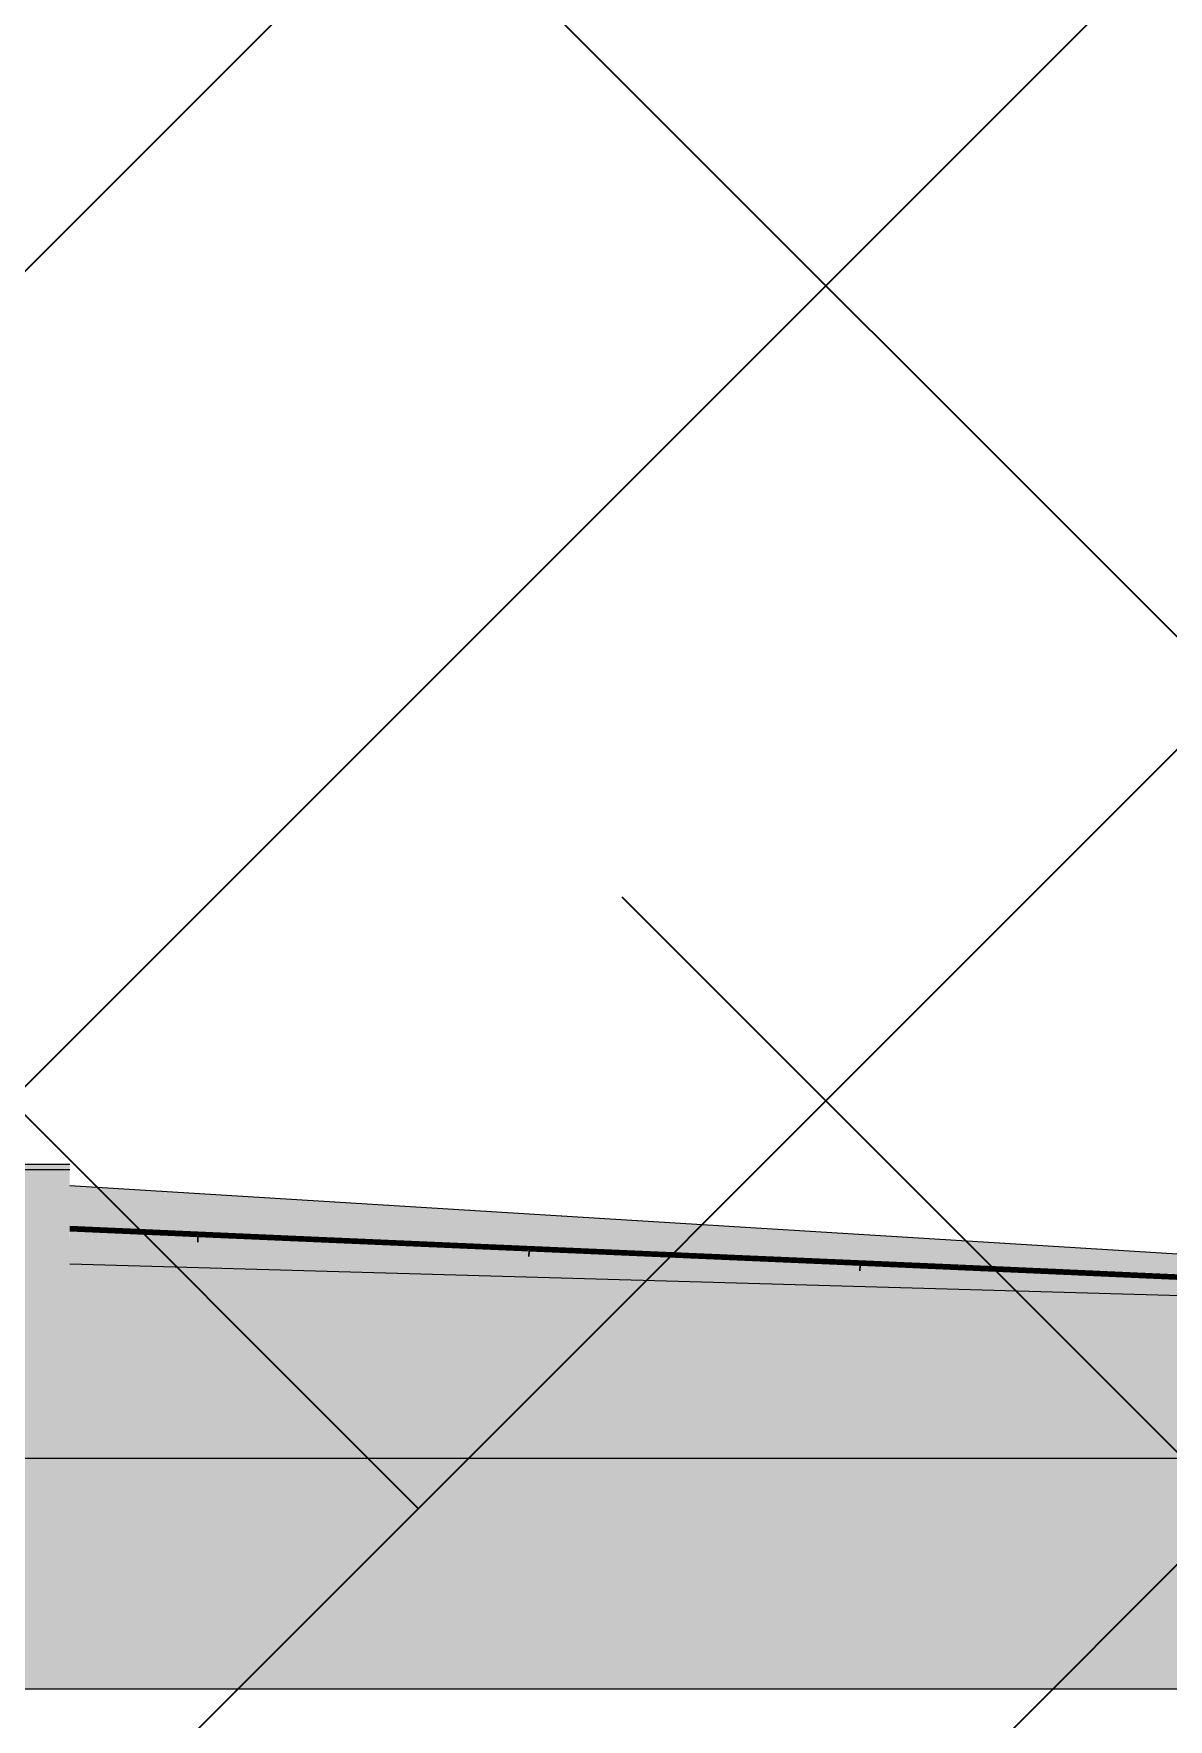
# Model space of a CAD drawing. Header units: millimetres. Extents: x 50357 to 985146, y 723188 to 1803594.
# Drawn here: x 864812 to 865796, y 730613 to 732074 of the extents above; entities that cross this region are included whole.
import ezdxf

# ---------------------------------------------------------------- set-up
doc = ezdxf.new("R2010")
doc.units = ezdxf.units.MM
doc.header["$LTSCALE"] = 3
doc.header["$MEASUREMENT"] = 0
for name, color, linetype, lineweight, true_color in [('A-FLOR', 7, 'Continuous', 5, 0x6e6e6e), ('A-FLOR-MCUT', 7, 'Continuous', 13, 0x6e6e6e), ('ADS060', 7, 'Continuous', 35, 0x6e6e6e), ('Q-SPCQ', 7, 'Continuous', 13, 0x6e6e6e)]:
    doc.layers.add(name, color=color, linetype=linetype, lineweight=lineweight, true_color=true_color)
doc.layers.add('Hatch (HOR not under LTC submission)', color=252, linetype='Continuous', lineweight=35)

# ---------------------------------------------------------------- blocks, each defined once
blk = doc.blocks.new('GF Tractile tile 6 - GF Tractile tile 1-5014441-SEC D_1')
at = {"layer": 'Q-SPCQ'}
for points in [[(-684177.8, 6842.4), (-684092.8, 6842.4), (-684288.9, 6850.9), (-684288.9, 6847.2), (-684184.8, 6842.7)], [(-684178, 6837.4), (-684177.8, 6842.4), (-684288.9, 6847.2), (-684288.9, 6842.3), (-684184.8, 6837.7)]]:
    blk.add_hatch(color=256, dxfattribs=at).paths.add_polyline_path(points, flags=0)
h = blk.add_hatch(color=256, dxfattribs=at)
h.paths.add_polyline_path([(-684200.3, 6843.7), (-684199, 6843.7), (-684288.9, 6847.6)], flags=0)
h.paths.add_polyline_path([(-684192.2, 6843.7), (-684200.5, 6844.1), (-684196.4, 6843.9)], flags=0)
h.paths.add_polyline_path([(-684180.2, 6843.7), (-684200.3, 6844.6), (-684184.8, 6843.9)], flags=0)
h.paths.add_polyline_path([(-684172.1, 6843.7), (-684192.2, 6844.6), (-684176.3, 6843.9)], flags=0)
h.paths.add_polyline_path([(-684160.1, 6843.7), (-684184.8, 6844.8), (-684169.4, 6844.1)], flags=0)
h.paths.add_polyline_path([(-684152, 6843.7), (-684172.1, 6844.6), (-684156.1, 6843.9)], flags=0)
h.paths.add_polyline_path([(-684139.9, 6843.7), (-684160.1, 6844.6), (-684149.3, 6844.1)], flags=0)
h.paths.add_polyline_path([(-684131.9, 6843.7), (-684152, 6844.6), (-684132.8, 6843.8)], flags=0)
for p, q in [((-684092.8, 6842.4), (-684288.9, 6850.9)), ((-684288.9, 6850.6), (-684131.9, 6843.7)), ((-684130.6, 6843.7), (-684288.9, 6850.6)), ((-684138.7, 6843.7), (-684288.9, 6850.3)), ((-684288.9, 6850.2), (-684139.9, 6843.7)), ((-684150.7, 6843.7), (-684288.9, 6849.7)), ((-684288.9, 6849.7), (-684152, 6843.7)), ((-684158.8, 6843.7), (-684288.9, 6849.4)), ((-684288.9, 6849.3), (-684160.1, 6843.7)), ((-684170.8, 6843.7), (-684288.9, 6848.9)), ((-684288.9, 6848.8), (-684172.1, 6843.7)), ((-684288.9, 6848.5), (-684180.2, 6843.7)), ((-684178.9, 6843.7), (-684288.9, 6848.5)), ((-684190.9, 6843.7), (-684288.9, 6848)), ((-684288.9, 6847.9), (-684192.2, 6843.7)), ((-684288.9, 6847.6), (-684200.3, 6843.7)), ((-684199, 6843.7), (-684288.9, 6847.6)), ((-684288.9, 6847.2), (-684177.8, 6842.4)), ((-684178, 6837.4), (-684177.8, 6842.4)), ((-684177.8, 6842.4), (-684092.8, 6842.4))]:
    blk.add_line(p, q, dxfattribs=at)
at = {"layer": 'Q-SPCQ', "flags": 128}
for points in [[(-684200.3, 6843.7), (-684196.4, 6843.5), (-684192.4, 6843.4), (-684188.6, 6843.3), (-684185.3, 6843.1), (-684182.5, 6843.1), (-684180.5, 6843), (-684179.4, 6843), (-684179.2, 6843.1), (-684180, 6843.1), (-684181.6, 6843.3), (-684184.1, 6843.4)], [(-684192.2, 6843.7), (-684189.6, 6843.6), (-684187.3, 6843.5), (-684185.4, 6843.4), (-684184.2, 6843.3), (-684183.7, 6843.2), (-684183.8, 6843.2), (-684184.6, 6843.2), (-684186.1, 6843.2), (-684188.1, 6843.3), (-684190.5, 6843.4), (-684193.3, 6843.5), (-684196.2, 6843.6), (-684199, 6843.7)], [(-684184.8, 6843.4), (-684187.3, 6843.5), (-684190.9, 6843.7)], [(-684180.2, 6843.7), (-684176.3, 6843.5), (-684172.3, 6843.4), (-684168.5, 6843.3), (-684165.2, 6843.1), (-684162.4, 6843.1), (-684160.4, 6843), (-684159.3, 6843), (-684159.1, 6843.1), (-684159.8, 6843.1), (-684161.5, 6843.3), (-684164, 6843.4), (-684167.2, 6843.5), (-684170.8, 6843.7)], [(-684172.1, 6843.7), (-684169.4, 6843.6), (-684167.1, 6843.5), (-684165.3, 6843.4), (-684164.1, 6843.3), (-684163.5, 6843.2), (-684163.7, 6843.2), (-684164.5, 6843.2), (-684166, 6843.2), (-684168, 6843.3), (-684170.4, 6843.4), (-684173.2, 6843.5), (-684176, 6843.6), (-684178.9, 6843.7)], [(-684160.1, 6843.7), (-684156.1, 6843.5), (-684152.2, 6843.4), (-684148.4, 6843.3), (-684145, 6843.1), (-684142.3, 6843.1), (-684140.3, 6843), (-684139.1, 6843), (-684139, 6843.1), (-684139.7, 6843.1), (-684141.4, 6843.3), (-684143.9, 6843.4), (-684147.1, 6843.5), (-684150.7, 6843.7)], [(-684152, 6843.7), (-684149.3, 6843.6), (-684147, 6843.5), (-684145.2, 6843.4), (-684144, 6843.3), (-684143.4, 6843.2), (-684143.6, 6843.2), (-684144.4, 6843.2), (-684145.8, 6843.2), (-684147.9, 6843.3), (-684150.3, 6843.4), (-684153.1, 6843.5), (-684155.9, 6843.6), (-684158.8, 6843.7)], [(-684139.9, 6843.7), (-684136, 6843.5), (-684132.1, 6843.4), (-684128.3, 6843.3), (-684124.9, 6843.1), (-684122.2, 6843.1), (-684120.2, 6843), (-684119, 6843), (-684118.8, 6843.1), (-684119.6, 6843.1), (-684121.3, 6843.3), (-684123.8, 6843.4), (-684127, 6843.5), (-684130.6, 6843.7)], [(-684132.9, 6843.5), (-684135.8, 6843.6), (-684138.7, 6843.7)], [(-684131.9, 6843.7), (-684129.2, 6843.6), (-684126.9, 6843.5), (-684125.1, 6843.4), (-684123.9, 6843.3), (-684123.3, 6843.2), (-684123.5, 6843.2), (-684124.3, 6843.2), (-684125.7, 6843.2), (-684127.7, 6843.3), (-684130.2, 6843.4), (-684132.8, 6843.5)]]:
    blk.add_lwpolyline(points, dxfattribs=at)
blk = doc.blocks.new('GF Tractile tile 7 - GF Tractile tile 1-5014502-SEC D_1')
at = {"layer": 'Q-SPCQ'}
for points in [[(-683890.8, 6824.9), (-683890.6, 6829.9), (-684177.8, 6842.4), (-684178, 6837.4), (-683976.6, 6828.6)], [(-683890.6, 6829.9), (-683805.6, 6829.9), (-684092.8, 6842.4), (-684177.8, 6842.4), (-683976.6, 6833.6)]]:
    blk.add_hatch(color=256, dxfattribs=at).paths.add_polyline_path(points, flags=0)
h = blk.add_hatch(color=256, dxfattribs=at)
h.paths.add_polyline_path([(-683913.1, 6831.2), (-683911.8, 6831.2), (-683976.6, 6834)], flags=0)
h.paths.add_polyline_path([(-683905, 6831.2), (-683913.3, 6831.6), (-683909.2, 6831.4)], flags=0)
h.paths.add_polyline_path([(-683893, 6831.2), (-683913.1, 6832.1), (-683902.4, 6831.6)], flags=0)
h.paths.add_polyline_path([(-683884.9, 6831.2), (-683905, 6832.1), (-683889, 6831.4)], flags=0)
h.paths.add_polyline_path([(-683872.8, 6831.2), (-683893, 6832.1), (-683882.2, 6831.6)], flags=0)
h.paths.add_polyline_path([(-683864.8, 6831.2), (-683884.9, 6832.1), (-683868.9, 6831.4)], flags=0)
h.paths.add_polyline_path([(-683852.7, 6831.2), (-683872.8, 6832.1), (-683862.1, 6831.6)], flags=0)
h.paths.add_polyline_path([(-683844.7, 6831.2), (-683864.8, 6832.1), (-683848.8, 6831.4)], flags=0)
for p, q in [((-684177.8, 6842.4), (-684178, 6837.4)), ((-684177.8, 6842.4), (-683890.6, 6829.9)), ((-684092.8, 6842.4), (-684177.8, 6842.4)), ((-683805.6, 6829.9), (-684092.8, 6842.4)), ((-684140, 6841.1), (-683913.1, 6831.2)), ((-683911.8, 6831.2), (-684138.7, 6841.1)), ((-684131.9, 6841.1), (-683905, 6831.2)), ((-683903.7, 6831.2), (-684130.6, 6841.1)), ((-684119.9, 6841.1), (-683893, 6831.2)), ((-683891.7, 6831.2), (-684118.6, 6841.1)), ((-684111.8, 6841.1), (-683884.9, 6831.2)), ((-683883.6, 6831.2), (-684110.5, 6841.1)), ((-684099.7, 6841.1), (-683872.8, 6831.2)), ((-683872.5, 6831.2), (-684098.5, 6841.1)), ((-684091.7, 6841.1), (-683864.8, 6831.2)), ((-683863.5, 6831.2), (-684090.4, 6841.1)), ((-684078.4, 6841.1), (-684080.7, 6841.2)), ((-684079.6, 6841.1), (-683852.7, 6831.2)), ((-683851.5, 6831.2), (-684078.4, 6841.1)), ((-684071.6, 6841.1), (-683844.7, 6831.2)), ((-683843.4, 6831.2), (-684070.3, 6841.1)), ((-683890.8, 6824.9), (-683890.6, 6829.9)), ((-683890.6, 6829.9), (-683805.6, 6829.9))]:
    blk.add_line(p, q, dxfattribs=at)
at = {"layer": 'Q-SPCQ', "flags": 128}
for points in [[(-684130.6, 6841.1), (-684134.5, 6841.2), (-684138.5, 6841.4), (-684142.3, 6841.5), (-684145.6, 6841.7), (-684148.4, 6841.7), (-684150.4, 6841.8), (-684151.5, 6841.8), (-684151.7, 6841.7), (-684151, 6841.7), (-684149.3, 6841.5), (-684146.8, 6841.4), (-684143.6, 6841.2), (-684140, 6841.1)], [(-684147.1, 6841.6), (-684146.3, 6841.6), (-684144.8, 6841.6), (-684142.8, 6841.5), (-684140.4, 6841.4), (-684137.6, 6841.3), (-684134.7, 6841.2), (-684131.9, 6841.1)], [(-684138.7, 6841.1), (-684141.3, 6841.2), (-684143.6, 6841.3), (-684145.5, 6841.4), (-684146.7, 6841.5)], [(-684110.5, 6841.1), (-684114.4, 6841.2), (-684118.4, 6841.4), (-684122.2, 6841.5), (-684125.5, 6841.7), (-684128.3, 6841.7), (-684130.3, 6841.8), (-684131.4, 6841.8), (-684131.6, 6841.7), (-684130.8, 6841.7), (-684129.2, 6841.5), (-684126.7, 6841.4), (-684123.5, 6841.2), (-684119.9, 6841.1)], [(-684127, 6841.6), (-684126.2, 6841.6), (-684124.7, 6841.6), (-684122.7, 6841.5), (-684120.3, 6841.4), (-684117.5, 6841.3), (-684114.6, 6841.2), (-684111.8, 6841.1)], [(-684118.6, 6841.1), (-684121.2, 6841.2), (-684123.5, 6841.3), (-684125.3, 6841.4), (-684126.6, 6841.5)], [(-684090.4, 6841.1), (-684094.3, 6841.2), (-684098.3, 6841.4), (-684102, 6841.5), (-684105.4, 6841.7), (-684108.2, 6841.7), (-684110.2, 6841.8), (-684111.3, 6841.8), (-684111.5, 6841.7), (-684110.7, 6841.7), (-684109, 6841.5), (-684106.6, 6841.4), (-684103.4, 6841.2), (-684099.7, 6841.1)], [(-684106.9, 6841.6), (-684106.1, 6841.6), (-684104.6, 6841.6), (-684102.6, 6841.5), (-684100.1, 6841.4), (-684097.4, 6841.3), (-684094.5, 6841.2), (-684091.7, 6841.1)], [(-684098.5, 6841.1), (-684101.1, 6841.2), (-684103.4, 6841.3), (-684105.2, 6841.4), (-684106.5, 6841.5)], [(-684070.3, 6841.1), (-684074.2, 6841.2), (-684078.2, 6841.4), (-684081.9, 6841.5), (-684085.3, 6841.7), (-684088.1, 6841.7), (-684090.1, 6841.8), (-684091.2, 6841.8), (-684091.4, 6841.7), (-684090.6, 6841.7), (-684088.9, 6841.5), (-684086.4, 6841.4), (-684083.3, 6841.2), (-684079.6, 6841.1)], [(-684086.8, 6841.6), (-684086, 6841.6), (-684084.5, 6841.6), (-684082.5, 6841.5), (-684080, 6841.4), (-684077.3, 6841.3), (-684074.4, 6841.2), (-684071.6, 6841.1)], [(-684081, 6841.2), (-684083.3, 6841.3), (-684085.1, 6841.4), (-684086.3, 6841.5)], [(-683913.1, 6831.2), (-683909.2, 6831), (-683905.2, 6830.9), (-683901.4, 6830.7), (-683898.1, 6830.6), (-683895.3, 6830.5), (-683893.3, 6830.5), (-683892.2, 6830.5), (-683892, 6830.5), (-683892.7, 6830.6), (-683894.4, 6830.7), (-683896.9, 6830.9), (-683900.1, 6831), (-683903.7, 6831.2)], [(-683905, 6831.2), (-683902.4, 6831.1), (-683900.1, 6831), (-683898.2, 6830.9), (-683897, 6830.8), (-683896.5, 6830.7), (-683896.6, 6830.7), (-683897.4, 6830.7), (-683898.9, 6830.7), (-683900.9, 6830.8), (-683903.3, 6830.9), (-683906.1, 6831), (-683909, 6831.1), (-683911.8, 6831.2)], [(-683893, 6831.2), (-683889, 6831), (-683885.1, 6830.9), (-683881.3, 6830.7), (-683877.9, 6830.6), (-683875.2, 6830.5), (-683873.2, 6830.5), (-683872, 6830.5), (-683871.9, 6830.5), (-683872.6, 6830.6), (-683874.3, 6830.7), (-683876.8, 6830.9), (-683880, 6831), (-683883.6, 6831.2)], [(-683884.9, 6831.2), (-683882.2, 6831.1), (-683879.9, 6831), (-683878.1, 6830.9), (-683876.9, 6830.8), (-683876.3, 6830.7), (-683876.5, 6830.7), (-683877.3, 6830.7), (-683878.8, 6830.7), (-683880.8, 6830.8), (-683883.2, 6830.9), (-683886, 6831), (-683888.8, 6831.1), (-683891.7, 6831.2)], [(-683872.8, 6831.2), (-683868.9, 6831), (-683865, 6830.9), (-683861.2, 6830.7), (-683857.8, 6830.6), (-683855.1, 6830.5), (-683853.1, 6830.5), (-683851.9, 6830.5), (-683851.7, 6830.5), (-683852.5, 6830.6), (-683854.2, 6830.7), (-683856.7, 6830.9), (-683859.9, 6831), (-683863.5, 6831.2)], [(-683864.8, 6831.2), (-683862.1, 6831.1), (-683859.8, 6831), (-683858, 6830.9), (-683856.8, 6830.8), (-683856.2, 6830.7), (-683856.4, 6830.7), (-683857.2, 6830.7), (-683858.6, 6830.7), (-683860.7, 6830.8), (-683863.1, 6830.9), (-683865.8, 6831), (-683868.7, 6831.1), (-683871.6, 6831.2)], [(-683852.7, 6831.2), (-683848.8, 6831), (-683844.9, 6830.9), (-683841.1, 6830.7), (-683837.7, 6830.6), (-683835, 6830.5), (-683832.9, 6830.5), (-683831.8, 6830.5), (-683831.6, 6830.5), (-683832.4, 6830.6), (-683834.1, 6830.7), (-683836.6, 6830.9), (-683839.7, 6831), (-683843.4, 6831.2)], [(-683844.7, 6831.2), (-683842, 6831.1), (-683839.7, 6831), (-683837.9, 6830.9), (-683836.7, 6830.8), (-683836.1, 6830.7), (-683836.2, 6830.7), (-683837.1, 6830.7), (-683838.5, 6830.7), (-683840.5, 6830.8), (-683843, 6830.9), (-683845.7, 6831), (-683848.6, 6831.1), (-683851.5, 6831.2)]]:
    blk.add_lwpolyline(points, dxfattribs=at)
blk = doc.blocks.new('GF Tractile tile 8 - GF Tractile tile 1-5014557-SEC D_1')
at = {"layer": 'Q-SPCQ'}
for points in [[(-683603.6, 6812.4), (-683603.4, 6817.4), (-683890.6, 6829.9), (-683890.8, 6824.9), (-683664.2, 6815)], [(-683603.4, 6817.4), (-683518.4, 6817.4), (-683805.6, 6829.9), (-683872.5, 6829.1), (-683664.2, 6820)]]:
    blk.add_hatch(color=256, dxfattribs=at).paths.add_polyline_path(points, flags=0)
h = blk.add_hatch(color=256, dxfattribs=at)
h.paths.add_polyline_path([(-683625.9, 6818.7), (-683624.6, 6818.7), (-683664.2, 6820.3)], flags=0)
h.paths.add_polyline_path([(-683617.8, 6818.7), (-683626.1, 6819.1), (-683621.9, 6818.9)], flags=0)
h.paths.add_polyline_path([(-683605.8, 6818.7), (-683625.9, 6819.6), (-683615.1, 6819.1)], flags=0)
h.paths.add_polyline_path([(-683597.7, 6818.7), (-683617.8, 6819.6), (-683601.8, 6818.9)], flags=0)
h.paths.add_polyline_path([(-683585.6, 6818.7), (-683605.8, 6819.6), (-683595, 6819.1)], flags=0)
h.paths.add_polyline_path([(-683577.6, 6818.7), (-683597.7, 6819.6), (-683581.7, 6818.9)], flags=0)
h.paths.add_polyline_path([(-683565.5, 6818.7), (-683585.6, 6819.6), (-683574.9, 6819.1)], flags=0)
h.paths.add_polyline_path([(-683557.5, 6818.7), (-683577.6, 6819.6), (-683560.1, 6818.8)], flags=0)
for p, q in [((-683890.6, 6829.9), (-683890.8, 6824.9)), ((-683890.6, 6829.9), (-683603.4, 6817.4)), ((-683805.6, 6829.9), (-683890.6, 6829.9)), ((-683852.8, 6828.6), (-683625.9, 6818.7)), ((-683624.6, 6818.7), (-683851.5, 6828.6)), ((-683844.7, 6828.6), (-683617.8, 6818.7)), ((-683616.5, 6818.7), (-683843.4, 6828.6)), ((-683832.6, 6828.6), (-683605.8, 6818.7)), ((-683604.5, 6818.7), (-683831.4, 6828.6)), ((-683824.6, 6828.6), (-683597.7, 6818.7)), ((-683596.4, 6818.7), (-683823.3, 6828.6)), ((-683812.5, 6828.6), (-683585.6, 6818.7)), ((-683584.4, 6818.7), (-683811.3, 6828.6)), ((-683518.4, 6817.4), (-683805.6, 6829.9)), ((-683804.5, 6828.6), (-683577.6, 6818.7)), ((-683576.3, 6818.7), (-683803.2, 6828.6)), ((-683792.4, 6828.6), (-683565.5, 6818.7)), ((-683564.3, 6818.7), (-683791.1, 6828.6)), ((-683784.4, 6828.6), (-683557.5, 6818.7)), ((-683556.2, 6818.7), (-683783.1, 6828.6)), ((-683603.6, 6812.4), (-683603.4, 6817.4)), ((-683603.4, 6817.4), (-683518.4, 6817.4))]:
    blk.add_line(p, q, dxfattribs=at)
at = {"layer": 'Q-SPCQ', "flags": 128}
for points in [[(-683843.4, 6828.6), (-683847.3, 6828.7), (-683851.3, 6828.9), (-683855.1, 6829), (-683858.4, 6829.1), (-683861.2, 6829.2), (-683863.2, 6829.2), (-683864.3, 6829.2), (-683864.5, 6829.2), (-683863.7, 6829.1), (-683862.1, 6829), (-683859.6, 6828.9), (-683856.4, 6828.7), (-683852.8, 6828.6)], [(-683859.9, 6829.1), (-683859.1, 6829.1), (-683857.6, 6829), (-683855.6, 6829), (-683853.2, 6828.9), (-683850.4, 6828.8), (-683847.5, 6828.7), (-683844.7, 6828.6)], [(-683851.5, 6828.6), (-683854.1, 6828.7), (-683856.4, 6828.8), (-683858.2, 6828.9), (-683859.5, 6829)], [(-683823.3, 6828.6), (-683827.2, 6828.7), (-683831.2, 6828.9), (-683835, 6829), (-683838.3, 6829.1), (-683841.1, 6829.2), (-683843.1, 6829.2), (-683844.2, 6829.2), (-683844.4, 6829.2), (-683843.6, 6829.1), (-683841.9, 6829), (-683839.5, 6828.9), (-683836.3, 6828.7), (-683832.6, 6828.6)], [(-683839.8, 6829.1), (-683839, 6829.1), (-683837.5, 6829), (-683835.5, 6829), (-683833, 6828.9), (-683830.3, 6828.8), (-683827.4, 6828.7), (-683824.6, 6828.6)], [(-683831.4, 6828.6), (-683834, 6828.7), (-683836.3, 6828.8), (-683838.1, 6828.9), (-683839.4, 6829)], [(-683803.2, 6828.6), (-683807.1, 6828.7), (-683811.1, 6828.9), (-683814.8, 6829), (-683818.2, 6829.1), (-683821, 6829.2), (-683823, 6829.2), (-683824.1, 6829.2), (-683824.3, 6829.2), (-683823.5, 6829.1), (-683821.8, 6829), (-683819.3, 6828.9), (-683816.2, 6828.7), (-683812.5, 6828.6)], [(-683819.7, 6829.1), (-683818.9, 6829.1), (-683817.4, 6829), (-683815.4, 6829), (-683812.9, 6828.9), (-683810.2, 6828.8), (-683807.3, 6828.7), (-683804.5, 6828.6)], [(-683811.3, 6828.6), (-683813.9, 6828.7), (-683816.2, 6828.8), (-683818, 6828.9), (-683819.2, 6829)], [(-683783.1, 6828.6), (-683787, 6828.7), (-683791, 6828.9), (-683794.7, 6829), (-683798.1, 6829.1), (-683800.9, 6829.2), (-683802.9, 6829.2), (-683804, 6829.2), (-683804.2, 6829.2), (-683803.4, 6829.1), (-683801.7, 6829), (-683799.2, 6828.9), (-683796.1, 6828.7), (-683792.4, 6828.6)], [(-683799.6, 6829.1), (-683798.7, 6829.1), (-683797.3, 6829), (-683795.3, 6829), (-683792.8, 6828.9), (-683790.1, 6828.8), (-683787.2, 6828.7), (-683784.4, 6828.6)], [(-683791.1, 6828.6), (-683793.8, 6828.7), (-683796.1, 6828.8), (-683797.9, 6828.9), (-683799.1, 6829)], [(-683625.9, 6818.7), (-683621.9, 6818.5), (-683618, 6818.4), (-683614.2, 6818.2), (-683610.8, 6818.1), (-683608.1, 6818), (-683606.1, 6818), (-683604.9, 6818), (-683604.8, 6818), (-683605.5, 6818.1), (-683607.2, 6818.2), (-683609.7, 6818.4), (-683612.9, 6818.5), (-683616.5, 6818.7)], [(-683617.8, 6818.7), (-683615.1, 6818.6), (-683612.8, 6818.4), (-683611, 6818.3), (-683609.8, 6818.3), (-683609.2, 6818.2), (-683609.4, 6818.2), (-683610.2, 6818.2), (-683611.7, 6818.2), (-683613.7, 6818.3), (-683616.1, 6818.3), (-683618.9, 6818.4), (-683621.7, 6818.6), (-683624.6, 6818.7)], [(-683605.8, 6818.7), (-683601.8, 6818.5), (-683597.9, 6818.4), (-683594.1, 6818.2), (-683590.7, 6818.1), (-683588, 6818), (-683586, 6818), (-683584.8, 6818), (-683584.7, 6818), (-683585.4, 6818.1), (-683587.1, 6818.2), (-683589.6, 6818.4), (-683592.8, 6818.5), (-683596.4, 6818.7)], [(-683597.7, 6818.7), (-683595, 6818.6), (-683592.7, 6818.4), (-683590.9, 6818.3), (-683589.7, 6818.3), (-683589.1, 6818.2), (-683589.3, 6818.2), (-683590.1, 6818.2), (-683591.5, 6818.2), (-683593.6, 6818.3), (-683596, 6818.3), (-683598.7, 6818.4), (-683601.6, 6818.6), (-683604.5, 6818.7)], [(-683585.6, 6818.7), (-683581.7, 6818.5), (-683577.8, 6818.4), (-683574, 6818.2), (-683570.6, 6818.1), (-683567.9, 6818), (-683565.8, 6818), (-683564.7, 6818), (-683564.5, 6818), (-683565.3, 6818.1), (-683567, 6818.2), (-683569.5, 6818.4), (-683572.6, 6818.5), (-683576.3, 6818.7)], [(-683577.6, 6818.7), (-683574.9, 6818.6), (-683572.6, 6818.4), (-683570.8, 6818.3), (-683569.6, 6818.3), (-683569, 6818.2), (-683569.2, 6818.2), (-683570, 6818.2), (-683571.4, 6818.2), (-683573.4, 6818.3), (-683575.9, 6818.3), (-683578.6, 6818.4), (-683581.5, 6818.6), (-683584.4, 6818.7)], [(-683565.5, 6818.7), (-683561.6, 6818.5), (-683557.7, 6818.4), (-683553.9, 6818.2), (-683550.5, 6818.1), (-683547.7, 6818), (-683545.7, 6818), (-683544.6, 6818), (-683544.4, 6818), (-683545.2, 6818.1), (-683546.9, 6818.2), (-683549.4, 6818.4), (-683552.5, 6818.5), (-683556.2, 6818.7)], [(-683557.5, 6818.7), (-683554.8, 6818.6), (-683552.5, 6818.4), (-683550.7, 6818.3), (-683549.5, 6818.3), (-683548.9, 6818.2), (-683549, 6818.2), (-683549.9, 6818.2), (-683551.3, 6818.2), (-683553.3, 6818.3), (-683555.8, 6818.3), (-683558.5, 6818.4), (-683561.4, 6818.6), (-683564.3, 6818.7)]]:
    blk.add_lwpolyline(points, dxfattribs=at)
blk = doc.blocks.new('GF Tractile tile 9 - GF Tractile tile 1-5014618-SEC D_1')
at = {"layer": 'Q-SPCQ'}
for points in [[(-683316.3, 6799.9), (-683316.1, 6804.8), (-683603.4, 6817.4), (-683603.6, 6812.4), (-683351.9, 6801.4)], [(-683316.1, 6804.8), (-683247.8, 6805.6), (-683518.4, 6817.4), (-683603.4, 6817.4), (-683351.9, 6806.4)]]:
    blk.add_hatch(color=256, dxfattribs=at).paths.add_polyline_path(points, flags=0)
h = blk.add_hatch(color=256, dxfattribs=at)
h.paths.add_polyline_path([(-683338.7, 6806.2), (-683351.9, 6806.8), (-683351.9, 6806.7)], flags=0)
h.paths.add_polyline_path([(-683330.6, 6806.2), (-683351.9, 6807.1), (-683334.7, 6806.3)], flags=0)
h.paths.add_polyline_path([(-683318.5, 6806.2), (-683338.7, 6807.1), (-683327.9, 6806.6)], flags=0)
h.paths.add_polyline_path([(-683310.5, 6806.2), (-683330.6, 6807.1), (-683314.6, 6806.3)], flags=0)
h.paths.add_polyline_path([(-683298.4, 6806.2), (-683318.5, 6807.1), (-683307.8, 6806.6)], flags=0)
h.paths.add_polyline_path([(-683290.4, 6806.2), (-683310.5, 6807.1), (-683294.5, 6806.3)], flags=0)
h.paths.add_polyline_path([(-683278.3, 6806.2), (-683298.4, 6807.1), (-683287.7, 6806.6)], flags=0)
h.paths.add_polyline_path([(-683270.2, 6806.2), (-683290.4, 6807.1), (-683274.4, 6806.3)], flags=0)
for p, q in [((-683603.4, 6817.4), (-683603.6, 6812.4)), ((-683603.4, 6817.4), (-683316.1, 6804.8)), ((-683518.4, 6817.4), (-683603.4, 6817.4)), ((-683565.6, 6816), (-683338.7, 6806.2)), ((-683337.4, 6806.2), (-683564.3, 6816)), ((-683556.2, 6816), (-683560.1, 6816.2)), ((-683557.5, 6816), (-683330.6, 6806.2)), ((-683329.3, 6806.2), (-683556.2, 6816)), ((-683545.4, 6816), (-683318.5, 6806.2)), ((-683317.3, 6806.2), (-683544.2, 6816)), ((-683537.4, 6816), (-683310.5, 6806.2)), ((-683309.2, 6806.2), (-683536.1, 6816)), ((-683525.3, 6816), (-683298.4, 6806.2)), ((-683297.2, 6806.2), (-683524.1, 6816)), ((-683231.2, 6804.8), (-683518.4, 6817.4)), ((-683517.3, 6816), (-683290.4, 6806.2)), ((-683289.1, 6806.2), (-683516, 6816)), ((-683505.2, 6816), (-683278.3, 6806.2)), ((-683277, 6806.2), (-683503.9, 6816)), ((-683497.1, 6816), (-683270.2, 6806.2)), ((-683269, 6806.2), (-683495.9, 6816)), ((-683316.3, 6799.8), (-683316.1, 6804.8)), ((-683316.1, 6804.8), (-683231.2, 6804.8))]:
    blk.add_line(p, q, dxfattribs=at)
at = {"layer": 'Q-SPCQ', "flags": 128}
for points in [[(-683560.1, 6816.2), (-683564.1, 6816.4), (-683567.9, 6816.5), (-683571.2, 6816.6), (-683574, 6816.7), (-683576, 6816.7), (-683577.1, 6816.7), (-683577.3, 6816.7), (-683576.5, 6816.6), (-683574.9, 6816.5), (-683572.4, 6816.4), (-683569.2, 6816.2), (-683565.6, 6816)], [(-683572.7, 6816.5), (-683571.9, 6816.5), (-683570.4, 6816.5), (-683568.4, 6816.5), (-683566, 6816.4), (-683563.2, 6816.3), (-683560.3, 6816.2), (-683557.5, 6816)], [(-683564.3, 6816), (-683566.9, 6816.2), (-683569.2, 6816.3), (-683571, 6816.4), (-683572.3, 6816.5)], [(-683536.1, 6816), (-683540, 6816.2), (-683544, 6816.4), (-683547.7, 6816.5), (-683551.1, 6816.6), (-683553.9, 6816.7), (-683555.9, 6816.7), (-683557, 6816.7), (-683557.2, 6816.7), (-683556.4, 6816.6), (-683554.7, 6816.5), (-683552.2, 6816.4), (-683549.1, 6816.2), (-683545.4, 6816)], [(-683552.6, 6816.5), (-683551.8, 6816.5), (-683550.3, 6816.5), (-683548.3, 6816.5), (-683545.8, 6816.4), (-683543.1, 6816.3), (-683540.2, 6816.2), (-683537.4, 6816)], [(-683544.2, 6816), (-683546.8, 6816.2), (-683549.1, 6816.3), (-683550.9, 6816.4), (-683552.2, 6816.5)], [(-683516, 6816), (-683519.9, 6816.2), (-683523.9, 6816.4), (-683527.6, 6816.5), (-683531, 6816.6), (-683533.8, 6816.7), (-683535.8, 6816.7), (-683536.9, 6816.7), (-683537.1, 6816.7), (-683536.3, 6816.6), (-683534.6, 6816.5), (-683532.1, 6816.4), (-683529, 6816.2), (-683525.3, 6816)], [(-683532.5, 6816.5), (-683531.6, 6816.5), (-683530.2, 6816.5), (-683528.2, 6816.5), (-683525.7, 6816.4), (-683523, 6816.3), (-683520.1, 6816.2), (-683517.3, 6816)], [(-683524.1, 6816), (-683526.7, 6816.2), (-683529, 6816.3), (-683530.8, 6816.4), (-683532, 6816.5)], [(-683495.9, 6816), (-683499.8, 6816.2), (-683503.7, 6816.4), (-683507.5, 6816.5), (-683510.9, 6816.6), (-683513.7, 6816.7), (-683515.7, 6816.7), (-683516.8, 6816.7), (-683517, 6816.7), (-683516.2, 6816.6), (-683514.5, 6816.5), (-683512, 6816.4), (-683508.9, 6816.2), (-683505.2, 6816)], [(-683512.4, 6816.5), (-683511.5, 6816.5), (-683510.1, 6816.5), (-683508.1, 6816.5), (-683505.6, 6816.4), (-683502.9, 6816.3), (-683500, 6816.2), (-683497.1, 6816)], [(-683503.9, 6816), (-683506.6, 6816.2), (-683508.9, 6816.3), (-683510.7, 6816.4), (-683511.9, 6816.5)], [(-683338.7, 6806.2), (-683334.7, 6806), (-683330.8, 6805.8), (-683327, 6805.7), (-683323.6, 6805.6), (-683320.9, 6805.5), (-683318.9, 6805.5), (-683317.7, 6805.5), (-683317.6, 6805.5), (-683318.3, 6805.6), (-683320, 6805.7), (-683322.5, 6805.8), (-683325.7, 6806), (-683329.3, 6806.2)], [(-683330.6, 6806.2), (-683327.9, 6806), (-683325.6, 6805.9), (-683323.8, 6805.8), (-683322.6, 6805.7), (-683322, 6805.7), (-683322.2, 6805.7), (-683323, 6805.7), (-683324.4, 6805.7), (-683326.5, 6805.7), (-683328.9, 6805.8), (-683331.7, 6805.9), (-683334.5, 6806), (-683337.4, 6806.2)], [(-683318.5, 6806.2), (-683314.6, 6806), (-683310.7, 6805.8), (-683306.9, 6805.7), (-683303.5, 6805.6), (-683300.8, 6805.5), (-683298.8, 6805.5), (-683297.6, 6805.5), (-683297.4, 6805.5), (-683298.2, 6805.6), (-683299.9, 6805.7), (-683302.4, 6805.8), (-683305.6, 6806), (-683309.2, 6806.2)], [(-683310.5, 6806.2), (-683307.8, 6806), (-683305.5, 6805.9), (-683303.7, 6805.8), (-683302.5, 6805.7), (-683301.9, 6805.7), (-683302.1, 6805.7), (-683302.9, 6805.7), (-683304.3, 6805.7), (-683306.3, 6805.7), (-683308.8, 6805.8), (-683311.5, 6805.9), (-683314.4, 6806), (-683317.3, 6806.2)], [(-683298.4, 6806.2), (-683294.5, 6806), (-683290.6, 6805.8), (-683286.8, 6805.7), (-683283.4, 6805.6), (-683280.6, 6805.5), (-683278.6, 6805.5), (-683277.5, 6805.5), (-683277.3, 6805.5), (-683278.1, 6805.6), (-683279.8, 6805.7), (-683282.3, 6805.8), (-683285.4, 6806), (-683289.1, 6806.2)], [(-683290.4, 6806.2), (-683287.7, 6806), (-683285.4, 6805.9), (-683283.6, 6805.8), (-683282.4, 6805.7), (-683281.8, 6805.7), (-683281.9, 6805.7), (-683282.8, 6805.7), (-683284.2, 6805.7), (-683286.2, 6805.7), (-683288.7, 6805.8), (-683291.4, 6805.9), (-683294.3, 6806), (-683297.2, 6806.2)], [(-683278.3, 6806.2), (-683274.4, 6806), (-683270.4, 6805.8), (-683266.7, 6805.7), (-683263.3, 6805.6), (-683260.5, 6805.5), (-683258.5, 6805.5), (-683257.4, 6805.5), (-683257.2, 6805.5), (-683258, 6805.6), (-683259.7, 6805.7), (-683262.2, 6805.8), (-683265.3, 6806), (-683269, 6806.2)], [(-683270.2, 6806.2), (-683267.6, 6806), (-683265.3, 6805.9), (-683263.5, 6805.8), (-683262.3, 6805.7), (-683261.7, 6805.7), (-683261.8, 6805.7), (-683262.7, 6805.7), (-683264.1, 6805.7), (-683266.1, 6805.7), (-683268.6, 6805.8), (-683271.3, 6805.9), (-683274.2, 6806), (-683277, 6806.2)]]:
    blk.add_lwpolyline(points, dxfattribs=at)
blk = doc.blocks.new('GF Tractile Tile 2 - GF Tractile Tile 2-5014113-SEC D_2')
at = {"layer": 'Q-SPCQ'}
blk.add_hatch(color=256, dxfattribs=at).paths.add_polyline_path([(-687877.7, 6900), (-687697.3, 6900), (-687697.3, 6905), (-687980.4, 6905), (-687980.4, 6900), (-687967.8, 6900)], flags=0)
for q in [(-687697.3, 6905), (-687980.4, 6900)]:
    blk.add_line((-687980.4, 6905), q, dxfattribs=at)

msp = doc.modelspace()

# ---------------------------------------------------------------- hatches: boundary and pattern name
at = {"layer": 'A-FLOR'}
for points in [[(860351.5103, 730838.9831), (864843.446, 730839.0776), (864843.446, 731088.9831), (860351.5103, 731088.9831), (860351.5103, 730988.9831)], [(864843.446, 730838.9831), (867444.4393, 730838.9831), (867444.4392, 730938.9799), (866795.6721, 730951.8021), (864843.446, 731007.2746), (864843.446, 730943.8827)], [(860351.5101, 730638.9831), (864843.446, 730638.9831), (864843.446, 730838.9831), (860351.5101, 730838.9831), (860351.5101, 730788.9831)], [(865676.3958, 730638.9831), (867444.4393, 730638.9831), (867444.4393, 730838.9831), (864843.446, 730838.9831), (864843.446, 730638.9831), (865259.9209, 730638.9831)]]:
    msp.add_hatch(color=256, dxfattribs=at).paths.add_polyline_path(points, flags=0)
at = {"layer": 'A-FLOR', "lineweight": 5}
h = msp.add_hatch(color=256, dxfattribs=at)
h.paths.add_polyline_path([(866875.8918, 730949.5471), (866864.3387, 730949.8843), (866864.8723, 730949.8601)], flags=0)
h.paths.add_polyline_path([(866797.4568, 730951.7751), (866796.2975, 730951.8178), (866797.4307, 730951.7758)], flags=0)
h.paths.add_polyline_path([(866728.204, 730959.3162), (864843.446, 731075.5588), (864843.446, 731039.9314), (866619.4338, 730963.6771), (866720.7925, 730959.6134)], flags=0)
h.paths.add_polyline_path([(866234.4037, 730967.7692), (866234.4033, 730970.5992), (864843.446, 731031.2431), (864843.446, 731007.2809), (866196.9894, 730968.832)], flags=0)
at = {"layer": 'Hatch (HOR not under LTC submission)'}
h = msp.add_hatch(dxfattribs=at)
h.set_pattern_fill('ANSI38', color=256, scale=4000)
h.paths.add_polyline_path([(853871.7666, 751128.0064), (853871.7666, 735638.9831), (853656.482, 735638.9831), (853656.482, 728688.9831), (867744.0584, 728688.9831), (867748.3434, 751128.0064)])

# ---------------------------------------------------------------- linework, layer by layer
at = {"layer": 'A-FLOR'}
for p, q in [((864843.446, 731088.9831), (860351.5103, 731088.9831)), ((866894.8562, 730948.9838), (864843.446, 731007.2746)), ((864843.446, 730838.9831), (867445.8085, 730838.9831)), ((860351.5101, 730638.9831), (866944.4392, 730638.9831))]:
    msp.add_line(p, q, dxfattribs=at)
at = {"layer": 'A-FLOR', "lineweight": 25}
msp.add_line((864843.446, 731075.5588), (866728.204, 730959.3162), dxfattribs=at)
at = {"layer": 'A-FLOR-MCUT'}
msp.add_line((860351.5101, 730838.9831), (864843.446, 730838.9831), dxfattribs=at)
at = {"layer": 'ADS060', "const_width": 0.5}
msp.add_lwpolyline([(867539.542, 728688.9831), (866512.1072, 728688.9831), (865507.2191, 727638.9831), (864669.5563, 727638.9831), (864669.5563, 726499.893), (863233.785, 726499.893), (863231.6706, 727638.9831), (859068.3121, 727638.9831), (859068.3121, 726499.893), (857635.0668, 726499.893), (857635.0668, 727638.9831), (857351.5055, 727638.9831), (856301.502, 728688.9831), (853871.7666, 728688.9831), (853871.7666, 730188.9831), (854581.4851, 730188.9831), (854581.4851, 730788.9831), (859951.5087, 730788.9831), (859951.5087, 730189.8992), (860351.5101, 730188.9831), (860351.5101, 730638.9831), (866944.4392, 730638.9831)], dxfattribs=at)

# ---------------------------------------------------------------- block references
at = {"layer": 'Q-SPCQ'}
for name, p in [('GF Tractile Tile 2 - GF Tractile Tile 2-5014113-SEC D_2', (1552540.7499, 724188.9831)), ('GF Tractile tile 6 - GF Tractile tile 1-5014441-SEC D_1', (1549132.3921, 724188.9831)), ('GF Tractile tile 7 - GF Tractile tile 1-5014502-SEC D_1', (1549132.3921, 724188.9831)), ('GF Tractile tile 8 - GF Tractile tile 1-5014557-SEC D_1', (1549132.3921, 724188.9831)), ('GF Tractile tile 9 - GF Tractile tile 1-5014618-SEC D_1', (1549132.3921, 724188.9831))]:
    msp.add_blockref(name, p, dxfattribs=at)

doc.saveas('drawing.dxf')
